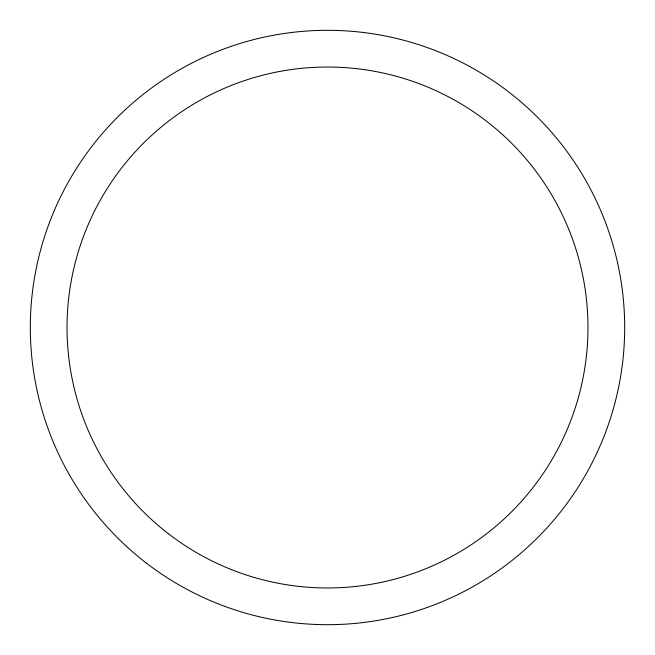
<?xml version="1.0" encoding="UTF-8"?>
<svg xmlns="http://www.w3.org/2000/svg" width="655" height="655" viewBox="0 0 655 655"><rect width="100%" height="100%" fill="white"/><g stroke="black" fill="none" stroke-linecap="round" stroke-linejoin="round"><path stroke-width="0.98" d="M145.909 562.751A297.182 297.182 0 0 0 622.029 367.136A297.182 297.182 0 0 0 214.562 52.613A297.182 297.182 0 0 0 145.909 562.751M168.343 533.686A260.469 260.469 0 0 0 585.644 362.24A260.469 260.469 0 0 0 228.513 86.575A260.469 260.469 0 0 0 168.343 533.686"/></g></svg>
